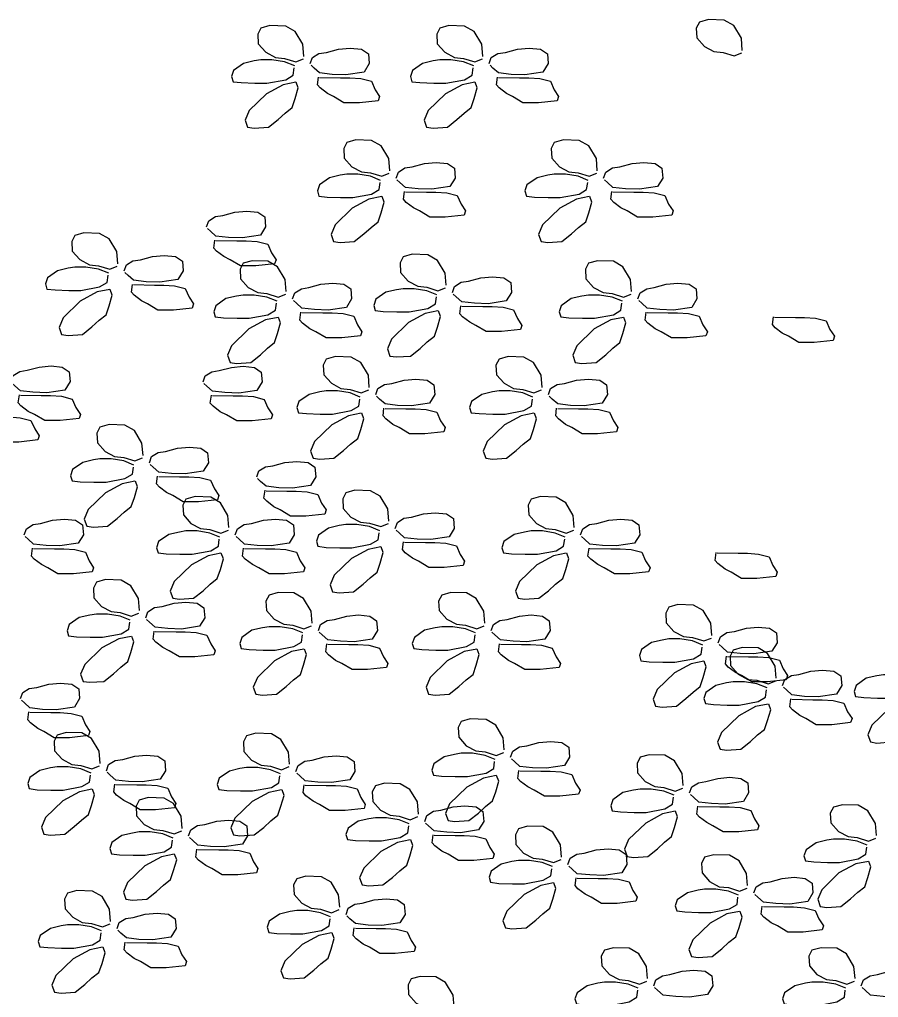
# Model space of a CAD drawing. Header units: millimetres. Extents: x 13268 to 164478, y 289082 to 363688.
# Drawn here: x 113676 to 115331, y 350380 to 352263 of the extents above; entities that cross this region are included whole.
import ezdxf

# ---------------------------------------------------------------- set-up
doc = ezdxf.new("R2010")
doc.units = ezdxf.units.MM

# ---------------------------------------------------------------- blocks, each defined once
blk = doc.blocks.new('A$C5F295478')
for points in [[(4738.9, 4407.8), (4737.7, 4421.7), (4729, 4436.2), (4718, 4442.6), (4700, 4443.2), (4689.5, 4440.3), (4686, 4433.3), (4686.6, 4422.3), (4695.3, 4412.5), (4706.4, 4406.7), (4716.8, 4405.5), (4729.6, 4401.4), (4738.3, 4404.9)], [(4944, 4407.8), (4942.9, 4421.7), (4934.2, 4436.2), (4923.1, 4442.6), (4905.1, 4443.2), (4894.7, 4440.3), (4891.2, 4433.3), (4891.8, 4422.3), (4900.5, 4412.5), (4911.5, 4406.7), (4922, 4405.5), (4934.7, 4401.4), (4943.5, 4404.9)], [(5241.6, 4414.7), (5240.5, 4428.6), (5231.8, 4443.1), (5220.7, 4449.5), (5202.7, 4450), (5192.3, 4447.1), (5188.8, 4440.2), (5189.4, 4429.2), (5198.1, 4419.3), (5209.1, 4413.5), (5219.6, 4412.3), (5232.3, 4408.3), (5241.1, 4411.8)], [(4746.2, 4399.5), (4748.7, 4406.4), (4756.2, 4411.1), (4764.7, 4412.4), (4778.6, 4416.1), (4792.1, 4417.4), (4805, 4416.1), (4812.9, 4410.8), (4813.9, 4399.5), (4807.9, 4389.7), (4787.1, 4386.6), (4771.4, 4387.2), (4756.9, 4388.8), (4750.6, 4394.4), (4747.1, 4397.6)], [(4951.3, 4399.5), (4953.8, 4406.4), (4961.4, 4411.1), (4969.9, 4412.4), (4983.8, 4416.1), (4997.3, 4417.4), (5010.2, 4416.1), (5018.1, 4410.8), (5019, 4399.5), (5013, 4389.7), (4992.3, 4386.6), (4976.5, 4387.2), (4962, 4388.8), (4955.7, 4394.4), (4952.3, 4397.6)], [(4728.4, 4396.8), (4716.8, 4401.4), (4702.3, 4403.8), (4689.5, 4403.8), (4682, 4402.6), (4669.8, 4399.7), (4658.2, 4391.6), (4655.8, 4384.6), (4657.6, 4378.8), (4666.9, 4377.7), (4682.6, 4377.1), (4696.5, 4377.1), (4718, 4381.1), (4726.7, 4386.4), (4727.8, 4394.5)], [(4933.6, 4396.8), (4922, 4401.4), (4907.5, 4403.8), (4894.7, 4403.8), (4887.1, 4402.6), (4874.9, 4399.7), (4863.3, 4391.6), (4861, 4384.6), (4862.7, 4378.8), (4872, 4377.7), (4887.7, 4377.1), (4901.6, 4377.1), (4923.1, 4381.1), (4931.8, 4386.4), (4933, 4394.5)], [(4756.9, 4383.7), (4780.9, 4383.3), (4791.5, 4383.3), (4804.1, 4382.6), (4816.3, 4379.4), (4820.6, 4369.6), (4825.7, 4361.7), (4824.2, 4357), (4802.5, 4354.6), (4784.8, 4354.6), (4773, 4361.7), (4765.9, 4365.3), (4757.7, 4371.6), (4754.5, 4375.1), (4755.7, 4384.1)], [(4962, 4383.7), (4986, 4383.3), (4996.7, 4383.3), (5009.3, 4382.6), (5021.5, 4379.4), (5025.8, 4369.6), (5030.9, 4361.7), (5029.3, 4357), (5007.7, 4354.6), (4990, 4354.6), (4978.2, 4361.7), (4971.1, 4365.3), (4962.8, 4371.6), (4959.7, 4375.1), (4960.8, 4384.1)], [(4729.6, 4378.2), (4715.1, 4375.3), (4695.9, 4364.9), (4676.2, 4345.8), (4671.5, 4334.8), (4674.4, 4326.6), (4682, 4325.5), (4698.2, 4326.6), (4709.3, 4335.3), (4717.4, 4342.9), (4725.5, 4349.3), (4729, 4359.7), (4732.5, 4371.9), (4730.2, 4378.2)], [(4934.7, 4378.2), (4920.2, 4375.3), (4901.1, 4364.9), (4881.3, 4345.8), (4876.7, 4334.8), (4879.6, 4326.6), (4887.1, 4325.5), (4903.4, 4326.6), (4914.4, 4335.3), (4922.5, 4342.9), (4930.7, 4349.3), (4934.2, 4359.7), (4937.6, 4371.9), (4935.3, 4378.2)], [(4837.3, 4276.7), (4836.2, 4290.6), (4827.5, 4305.1), (4816.4, 4311.5), (4798.4, 4312.1), (4788, 4309.2), (4784.5, 4302.2), (4785.1, 4291.2), (4793.8, 4281.3), (4804.8, 4275.5), (4815.3, 4274.4), (4828.1, 4270.3), (4836.8, 4273.8)], [(5075.3, 4276.7), (5074.2, 4290.6), (5065.5, 4305.1), (5054.4, 4311.5), (5036.4, 4312.1), (5026, 4309.2), (5022.5, 4302.2), (5023.1, 4291.2), (5031.8, 4281.3), (5042.8, 4275.5), (5053.3, 4274.4), (5066, 4270.3), (5074.7, 4273.8)], [(4844.6, 4268.3), (4847.2, 4275.2), (4854.7, 4280), (4863.2, 4281.2), (4877.1, 4285), (4890.6, 4286.3), (4903.5, 4285), (4911.4, 4279.6), (4912.3, 4268.3), (4906.4, 4258.6), (4885.6, 4255.4), (4869.8, 4256.1), (4855.3, 4257.6), (4849, 4263.3), (4845.6, 4266.4)], [(5082.6, 4268.3), (5085.1, 4275.2), (5092.7, 4280), (5101.2, 4281.2), (5115.1, 4285), (5128.6, 4286.3), (5141.5, 4285), (5149.4, 4279.6), (5150.3, 4268.3), (5144.3, 4258.6), (5123.6, 4255.4), (5107.8, 4256.1), (5093.3, 4257.6), (5087, 4263.3), (5083.6, 4266.4)], [(4826.9, 4265.7), (4815.3, 4270.3), (4800.8, 4272.6), (4788, 4272.6), (4780.4, 4271.5), (4768.3, 4268.6), (4756.6, 4260.4), (4754.3, 4253.5), (4756.1, 4247.7), (4765.4, 4246.5), (4781, 4246), (4795, 4246), (4816.4, 4250), (4825.2, 4255.2), (4826.3, 4263.3)], [(5064.9, 4265.7), (5053.3, 4270.3), (5038.8, 4272.6), (5026, 4272.6), (5018.4, 4271.5), (5006.2, 4268.6), (4994.6, 4260.4), (4992.3, 4253.5), (4994, 4247.7), (5003.3, 4246.5), (5019, 4246), (5032.9, 4246), (5054.4, 4250), (5063.1, 4255.2), (5064.3, 4263.3)], [(4855.3, 4252.6), (4879.4, 4252.2), (4890, 4252.2), (4902.6, 4251.4), (4914.8, 4248.3), (4919.1, 4238.5), (4924.2, 4230.6), (4922.6, 4225.9), (4901, 4223.5), (4883.3, 4223.5), (4871.5, 4230.6), (4864.4, 4234.1), (4856.1, 4240.4), (4853, 4244), (4854.2, 4253)], [(5093.3, 4252.6), (5117.3, 4252.2), (5128, 4252.2), (5140.6, 4251.4), (5152.8, 4248.3), (5157.1, 4238.5), (5162.2, 4230.6), (5160.6, 4225.9), (5139, 4223.5), (5121.3, 4223.5), (5109.5, 4230.6), (5102.4, 4234.1), (5094.1, 4240.4), (5091, 4244), (5092.1, 4253)], [(4828.1, 4247.1), (4813.5, 4244.2), (4794.4, 4233.8), (4774.6, 4214.6), (4770, 4203.6), (4772.9, 4195.5), (4780.4, 4194.3), (4796.7, 4195.5), (4807.7, 4204.2), (4815.9, 4211.7), (4824, 4218.1), (4827.5, 4228.6), (4831, 4240.7), (4828.6, 4247.1)], [(5066, 4247.1), (5051.5, 4244.2), (5032.4, 4233.8), (5012.6, 4214.6), (5008, 4203.6), (5010.9, 4195.5), (5018.4, 4194.3), (5034.7, 4195.5), (5045.7, 4204.2), (5053.8, 4211.7), (5062, 4218.1), (5065.5, 4228.6), (5068.9, 4240.7), (5066.6, 4247.1)], [(4627.3, 4212.4), (4629.9, 4219.4), (4637.4, 4224.1), (4645.9, 4225.3), (4659.8, 4229.1), (4673.3, 4230.4), (4686.2, 4229.1), (4694.1, 4223.8), (4695, 4212.4), (4689.1, 4202.7), (4668.3, 4199.6), (4652.5, 4200.2), (4638, 4201.8), (4631.7, 4207.4), (4628.3, 4210.6)], [(4525.5, 4170.1), (4524.3, 4184.1), (4515.6, 4198.6), (4504.6, 4204.9), (4486.6, 4205.5), (4476.2, 4202.6), (4472.7, 4195.7), (4473.3, 4184.6), (4482, 4174.8), (4493, 4169), (4503.4, 4167.8), (4516.2, 4163.8), (4524.9, 4167.2)], [(4638, 4196.7), (4662, 4196.3), (4672.7, 4196.3), (4685.3, 4195.5), (4697.5, 4192.4), (4701.8, 4182.6), (4706.9, 4174.7), (4705.3, 4170), (4683.7, 4167.6), (4666, 4167.6), (4654.2, 4174.7), (4647.1, 4178.2), (4638.8, 4184.5), (4635.7, 4188.1), (4636.9, 4197.1)], [(4532.8, 4161.8), (4535.3, 4168.7), (4542.9, 4173.4), (4551.4, 4174.7), (4565.2, 4178.4), (4578.8, 4179.7), (4591.7, 4178.4), (4599.6, 4173.1), (4600.5, 4161.8), (4594.5, 4152), (4573.7, 4148.9), (4558, 4149.5), (4543.5, 4151.1), (4537.2, 4156.7), (4533.7, 4159.9)], [(4718.6, 4138.2), (4717.4, 4152.1), (4708.7, 4166.6), (4697.7, 4173), (4679.7, 4173.6), (4669.3, 4170.7), (4665.8, 4163.7), (4666.3, 4152.7), (4675.1, 4142.8), (4686.1, 4137), (4696.5, 4135.9), (4709.3, 4131.8), (4718, 4135.3)], [(4901.9, 4145.5), (4900.8, 4159.4), (4892.1, 4173.9), (4881, 4180.3), (4863, 4180.9), (4852.6, 4178), (4849.1, 4171), (4849.7, 4160), (4858.4, 4150.2), (4869.4, 4144.4), (4879.9, 4143.2), (4892.6, 4139.1), (4901.3, 4142.6)], [(5114.6, 4138.2), (5113.4, 4152.1), (5104.7, 4166.6), (5093.7, 4173), (5075.7, 4173.6), (5065.2, 4170.7), (5061.8, 4163.7), (5062.3, 4152.7), (5071, 4142.8), (5082.1, 4137), (5092.5, 4135.9), (5105.3, 4131.8), (5114, 4135.3)], [(4515.1, 4159.1), (4503.4, 4163.8), (4488.9, 4166.1), (4476.2, 4166.1), (4468.6, 4164.9), (4456.4, 4162), (4444.8, 4153.9), (4442.5, 4146.9), (4444.2, 4141.1), (4453.5, 4140), (4469.2, 4139.4), (4483.1, 4139.4), (4504.6, 4143.5), (4513.3, 4148.7), (4514.5, 4156.8)], [(4909.2, 4137.2), (4911.7, 4144.1), (4919.3, 4148.8), (4927.8, 4150.1), (4941.6, 4153.8), (4955.2, 4155.1), (4968.1, 4153.8), (4976, 4148.5), (4976.9, 4137.2), (4970.9, 4127.4), (4950.2, 4124.3), (4934.4, 4124.9), (4919.9, 4126.5), (4913.6, 4132.1), (4910.2, 4135.3)], [(4516.2, 4140.6), (4501.7, 4137.7), (4482.5, 4127.2), (4462.8, 4108.1), (4458.2, 4097.1), (4461.1, 4089), (4468.6, 4087.8), (4484.9, 4089), (4495.9, 4097.7), (4504, 4105.2), (4512.2, 4111.6), (4515.6, 4122), (4519.1, 4134.2), (4516.8, 4140.6)], [(4543.5, 4146.1), (4567.5, 4145.7), (4578.1, 4145.7), (4590.7, 4144.9), (4602.9, 4141.7), (4607.3, 4131.9), (4612.4, 4124), (4610.8, 4119.3), (4589.2, 4117), (4571.5, 4117), (4559.6, 4124), (4552.6, 4127.6), (4544.3, 4133.9), (4541.1, 4137.4), (4542.3, 4146.4)], [(4725.9, 4129.8), (4728.4, 4136.8), (4736, 4141.5), (4744.5, 4142.7), (4758.3, 4146.5), (4771.9, 4147.8), (4784.8, 4146.5), (4792.6, 4141.2), (4793.6, 4129.8), (4787.6, 4120.1), (4766.8, 4116.9), (4751.1, 4117.6), (4736.6, 4119.1), (4730.3, 4124.8), (4726.8, 4127.9)], [(4891.5, 4134.5), (4879.9, 4139.1), (4865.4, 4141.5), (4852.6, 4141.5), (4845, 4140.3), (4832.8, 4137.4), (4821.2, 4129.3), (4818.9, 4122.3), (4820.6, 4116.5), (4829.9, 4115.4), (4845.6, 4114.8), (4859.5, 4114.8), (4881, 4118.8), (4889.7, 4124.1), (4890.9, 4132.2)], [(5121.9, 4129.8), (5124.4, 4136.8), (5132, 4141.5), (5140.5, 4142.7), (5154.3, 4146.5), (5167.8, 4147.8), (5180.8, 4146.5), (5188.6, 4141.2), (5189.6, 4129.8), (5183.6, 4120.1), (5162.8, 4116.9), (5147.1, 4117.6), (5132.6, 4119.1), (5126.3, 4124.8), (5122.8, 4127.9)], [(4708.2, 4127.2), (4696.5, 4131.8), (4682, 4134.1), (4669.3, 4134.1), (4661.7, 4133), (4649.5, 4130.1), (4637.9, 4122), (4635.6, 4115), (4637.3, 4109.2), (4646.6, 4108), (4662.3, 4107.5), (4676.2, 4107.5), (4697.7, 4111.5), (4706.4, 4116.7), (4707.6, 4124.9)], [(5104.1, 4127.2), (5092.5, 4131.8), (5078, 4134.1), (5065.2, 4134.1), (5057.7, 4133), (5045.5, 4130.1), (5033.9, 4122), (5031.6, 4115), (5033.3, 4109.2), (5042.6, 4108), (5058.3, 4107.5), (5072.2, 4107.5), (5093.7, 4111.5), (5102.4, 4116.7), (5103.6, 4124.9)], [(4892.6, 4115.9), (4878.1, 4113), (4859, 4102.6), (4839.2, 4083.5), (4834.6, 4072.5), (4837.5, 4064.3), (4845, 4063.2), (4861.3, 4064.3), (4872.3, 4073), (4880.4, 4080.6), (4888.6, 4086.9), (4892.1, 4097.4), (4895.5, 4109.6), (4893.2, 4115.9)], [(4919.9, 4121.4), (4943.9, 4121), (4954.6, 4121), (4967.2, 4120.3), (4979.4, 4117.1), (4983.7, 4107.3), (4988.8, 4099.4), (4987.2, 4094.7), (4965.6, 4092.3), (4947.9, 4092.3), (4936.1, 4099.4), (4929, 4103), (4920.7, 4109.2), (4917.6, 4112.8), (4918.7, 4121.8)], [(4709.3, 4108.6), (4694.8, 4105.7), (4675.6, 4095.3), (4655.9, 4076.1), (4651.3, 4065.1), (4654.2, 4057), (4661.7, 4055.8), (4678, 4057), (4689, 4065.7), (4697.1, 4073.2), (4705.2, 4079.6), (4708.7, 4090.1), (4712.2, 4102.2), (4709.9, 4108.6)], [(4736.6, 4114.1), (4760.6, 4113.7), (4771.2, 4113.7), (4783.8, 4112.9), (4796, 4109.8), (4800.4, 4100), (4805.5, 4092.1), (4803.9, 4087.4), (4782.3, 4085), (4764.5, 4085), (4752.7, 4092.1), (4745.6, 4095.6), (4737.4, 4101.9), (4734.2, 4105.5), (4735.4, 4114.5)], [(5105.3, 4108.6), (5090.8, 4105.7), (5071.6, 4095.3), (5051.9, 4076.1), (5047.2, 4065.1), (5050.1, 4057), (5057.7, 4055.8), (5073.9, 4057), (5085, 4065.7), (5093.1, 4073.2), (5101.2, 4079.6), (5104.7, 4090.1), (5108.2, 4102.2), (5105.9, 4108.6)], [(5132.6, 4114.1), (5156.6, 4113.7), (5167.2, 4113.7), (5179.8, 4112.9), (5192, 4109.8), (5196.3, 4100), (5201.5, 4092.1), (5199.9, 4087.4), (5178.2, 4085), (5160.5, 4085), (5148.7, 4092.1), (5141.6, 4095.6), (5133.4, 4101.9), (5130.2, 4105.5), (5131.4, 4114.5)], [(5278.4, 4108.9), (5302.4, 4108.5), (5313, 4108.5), (5325.6, 4107.7), (5337.8, 4104.6), (5342.1, 4094.8), (5347.3, 4086.9), (5345.7, 4082.2), (5324, 4079.8), (5306.3, 4079.8), (5294.5, 4086.9), (5287.4, 4090.5), (5279.2, 4096.7), (5276, 4100.3), (5277.2, 4109.3)], [(4813.9, 4028.3), (4812.8, 4042.3), (4804.1, 4056.8), (4793, 4063.1), (4775, 4063.7), (4764.6, 4060.8), (4761.1, 4053.9), (4761.7, 4042.8), (4770.4, 4033), (4781.4, 4027.2), (4791.9, 4026), (4804.6, 4022), (4813.4, 4025.4)], [(5011.9, 4028.3), (5010.8, 4042.3), (5002.1, 4056.8), (4991, 4063.1), (4973, 4063.7), (4962.6, 4060.8), (4959.1, 4053.9), (4959.7, 4042.8), (4968.4, 4033), (4979.4, 4027.2), (4989.9, 4026), (5002.6, 4022), (5011.3, 4025.4)], [(4403, 4035), (4405.6, 4041.9), (4413.1, 4046.6), (4421.6, 4047.9), (4435.5, 4051.6), (4449, 4052.9), (4461.9, 4051.6), (4469.8, 4046.3), (4470.7, 4035), (4464.8, 4025.2), (4444, 4022.1), (4428.2, 4022.7), (4413.8, 4024.3), (4407.5, 4030), (4404, 4033.1)], [(4623.2, 4034.6), (4625.7, 4041.5), (4633.3, 4046.3), (4641.8, 4047.5), (4655.7, 4051.3), (4669.2, 4052.6), (4682.1, 4051.3), (4690, 4045.9), (4690.9, 4034.6), (4684.9, 4024.9), (4664.2, 4021.7), (4648.4, 4022.4), (4633.9, 4023.9), (4627.6, 4029.6), (4624.2, 4032.7)], [(4821.2, 4020), (4823.7, 4026.9), (4831.3, 4031.6), (4839.8, 4032.9), (4853.7, 4036.6), (4867.2, 4037.9), (4880.1, 4036.6), (4888, 4031.3), (4888.9, 4020), (4882.9, 4010.2), (4862.2, 4007.1), (4846.4, 4007.7), (4831.9, 4009.3), (4825.6, 4014.9), (4822.2, 4018.1)], [(5019.2, 4020), (5021.7, 4026.9), (5029.3, 4031.6), (5037.8, 4032.9), (5051.6, 4036.6), (5065.2, 4037.9), (5078.1, 4036.6), (5086, 4031.3), (5086.9, 4020), (5080.9, 4010.2), (5060.1, 4007.1), (5044.4, 4007.7), (5029.9, 4009.3), (5023.6, 4014.9), (5020.2, 4018.1)], [(4413.8, 4019.3), (4437.8, 4018.9), (4448.4, 4018.9), (4461, 4018.1), (4473.2, 4014.9), (4477.5, 4005.1), (4482.6, 3997.2), (4481.1, 3992.5), (4459.4, 3990.2), (4441.7, 3990.2), (4429.9, 3997.2), (4422.8, 4000.8), (4414.5, 4007.1), (4411.4, 4010.6), (4412.6, 4019.7)], [(4633.9, 4018.9), (4657.9, 4018.5), (4668.6, 4018.5), (4681.2, 4017.7), (4693.4, 4014.6), (4697.7, 4004.7), (4702.8, 3996.9), (4701.2, 3992.2), (4679.6, 3989.8), (4661.9, 3989.8), (4650.1, 3996.9), (4643, 4000.4), (4634.7, 4006.7), (4631.6, 4010.3), (4632.8, 4019.3)], [(4803.5, 4017.3), (4791.9, 4022), (4777.4, 4024.3), (4764.6, 4024.3), (4757, 4023.1), (4744.8, 4020.2), (4733.2, 4012.1), (4730.9, 4005.1), (4732.6, 3999.3), (4741.9, 3998.2), (4757.6, 3997.6), (4771.5, 3997.6), (4793, 4001.7), (4801.7, 4006.9), (4802.9, 4015)], [(5001.5, 4017.3), (4989.9, 4022), (4975.3, 4024.3), (4962.6, 4024.3), (4955, 4023.1), (4942.8, 4020.2), (4931.2, 4012.1), (4928.9, 4005.1), (4930.6, 3999.3), (4939.9, 3998.2), (4955.6, 3997.6), (4969.5, 3997.6), (4991, 4001.7), (4999.7, 4006.9), (5000.9, 4015)], [(4831.9, 4004.3), (4855.9, 4003.9), (4866.6, 4003.9), (4879.2, 4003.1), (4891.4, 3999.9), (4895.7, 3990.1), (4900.8, 3982.2), (4899.2, 3977.5), (4877.6, 3975.2), (4859.9, 3975.2), (4848.1, 3982.2), (4841, 3985.8), (4832.7, 3992.1), (4829.6, 3995.6), (4830.7, 4004.6)], [(5029.9, 4004.3), (5053.9, 4003.9), (5064.6, 4003.9), (5077.2, 4003.1), (5089.4, 3999.9), (5093.7, 3990.1), (5098.8, 3982.2), (5097.2, 3977.5), (5075.6, 3975.2), (5057.9, 3975.2), (5046.1, 3982.2), (5039, 3985.8), (5030.7, 3992.1), (5027.6, 3995.6), (5028.7, 4004.6)], [(4366.5, 3994.8), (4390.5, 3994.4), (4401.1, 3994.4), (4413.7, 3993.6), (4425.9, 3990.5), (4430.2, 3980.7), (4435.4, 3972.8), (4433.8, 3968.1), (4412.1, 3965.7), (4394.4, 3965.7), (4382.6, 3972.8), (4375.5, 3976.3), (4367.3, 3982.6), (4364.1, 3986.2), (4365.3, 3995.2)], [(4804.6, 3998.8), (4790.1, 3995.9), (4771, 3985.4), (4751.2, 3966.3), (4746.6, 3955.3), (4749.5, 3947.2), (4757, 3946), (4773.3, 3947.2), (4784.3, 3955.9), (4792.5, 3963.4), (4800.6, 3969.8), (4804.1, 3980.2), (4807.5, 3992.4), (4805.2, 3998.8)], [(5002.6, 3998.8), (4988.1, 3995.9), (4969, 3985.4), (4949.2, 3966.3), (4944.6, 3955.3), (4947.5, 3947.2), (4955, 3946), (4971.3, 3947.2), (4982.3, 3955.9), (4990.4, 3963.4), (4998.6, 3969.8), (5002.1, 3980.2), (5005.5, 3992.4), (5003.2, 3998.8)], [(4554.4, 3950.3), (4553.2, 3964.3), (4544.5, 3978.8), (4533.5, 3985.1), (4515.5, 3985.7), (4505, 3982.8), (4501.6, 3975.9), (4502.1, 3964.8), (4510.9, 3955), (4521.9, 3949.2), (4532.3, 3948), (4545.1, 3944), (4553.8, 3947.4)], [(4561.7, 3942), (4564.2, 3948.9), (4571.8, 3953.6), (4580.3, 3954.9), (4594.1, 3958.6), (4607.7, 3959.9), (4620.6, 3958.6), (4628.4, 3953.3), (4629.4, 3942), (4623.4, 3932.2), (4602.6, 3929.1), (4586.9, 3929.7), (4572.4, 3931.3), (4566.1, 3936.9), (4562.6, 3940.1)], [(4543.9, 3939.3), (4532.3, 3944), (4517.8, 3946.3), (4505, 3946.3), (4497.5, 3945.1), (4485.3, 3942.2), (4473.7, 3934.1), (4471.4, 3927.1), (4473.1, 3921.3), (4482.4, 3920.2), (4498.1, 3919.6), (4512, 3919.6), (4533.5, 3923.7), (4542.2, 3928.9), (4543.4, 3937)], [(4684.8, 3925.6), (4687.3, 3932.5), (4694.9, 3937.2), (4703.4, 3938.5), (4717.2, 3942.3), (4730.8, 3943.5), (4743.7, 3942.3), (4751.5, 3936.9), (4752.5, 3925.6), (4746.5, 3915.8), (4725.7, 3912.7), (4710, 3913.3), (4695.5, 3914.9), (4689.2, 3920.6), (4685.7, 3923.7)], [(4572.4, 3926.3), (4596.4, 3925.9), (4607, 3925.9), (4619.6, 3925.1), (4631.8, 3921.9), (4636.2, 3912.1), (4641.3, 3904.2), (4639.7, 3899.5), (4618, 3897.2), (4600.3, 3897.2), (4588.5, 3904.2), (4581.4, 3907.8), (4573.2, 3914.1), (4570, 3917.6), (4571.2, 3926.6)], [(4545.1, 3920.8), (4530.6, 3917.9), (4511.4, 3907.4), (4491.7, 3888.3), (4487, 3877.3), (4489.9, 3869.2), (4497.5, 3868), (4513.8, 3869.2), (4524.8, 3877.9), (4532.9, 3885.4), (4541, 3891.8), (4544.5, 3902.2), (4548, 3914.4), (4545.7, 3920.8)], [(4653, 3867.7), (4651.8, 3881.6), (4643.1, 3896.1), (4632.1, 3902.5), (4614.1, 3903.1), (4603.6, 3900.2), (4600.1, 3893.2), (4600.7, 3882.2), (4609.4, 3872.4), (4620.4, 3866.6), (4630.9, 3865.4), (4643.7, 3861.3), (4652.4, 3864.8)], [(4695.5, 3909.9), (4719.5, 3909.5), (4730.1, 3909.5), (4742.7, 3908.7), (4754.9, 3905.5), (4759.2, 3895.7), (4764.4, 3887.9), (4762.8, 3883.1), (4741.1, 3880.8), (4723.4, 3880.8), (4711.6, 3887.9), (4704.5, 3891.4), (4696.3, 3897.7), (4693.1, 3901.2), (4694.3, 3910.3)], [(4836.3, 3875.1), (4835.1, 3889), (4826.4, 3903.5), (4815.4, 3909.8), (4797.4, 3910.4), (4786.9, 3907.5), (4783.4, 3900.6), (4784, 3889.5), (4792.7, 3879.7), (4803.8, 3873.9), (4814.2, 3872.7), (4827, 3868.7), (4835.7, 3872.2)], [(5048.9, 3867.7), (5047.8, 3881.6), (5039.1, 3896.1), (5028, 3902.5), (5010, 3903.1), (4999.6, 3900.2), (4996.1, 3893.2), (4996.7, 3882.2), (5005.4, 3872.4), (5016.4, 3866.6), (5026.9, 3865.4), (5039.6, 3861.3), (5048.4, 3864.8)], [(4843.6, 3866.7), (4846.1, 3873.6), (4853.6, 3878.3), (4862.1, 3879.6), (4876, 3883.4), (4889.5, 3884.6), (4902.5, 3883.4), (4910.3, 3878), (4911.3, 3866.7), (4905.3, 3856.9), (4884.5, 3853.8), (4868.8, 3854.4), (4854.3, 3856), (4848, 3861.7), (4844.5, 3864.8)], [(4418.3, 3859.4), (4420.8, 3866.3), (4428.3, 3871), (4436.8, 3872.3), (4450.7, 3876), (4464.2, 3877.3), (4477.1, 3876), (4485, 3870.7), (4486, 3859.4), (4480, 3849.6), (4459.2, 3846.5), (4443.4, 3847.1), (4429, 3848.7), (4422.7, 3854.3), (4419.2, 3857.5)], [(4660.2, 3859.4), (4662.8, 3866.3), (4670.3, 3871), (4678.8, 3872.3), (4692.7, 3876), (4706.2, 3877.3), (4719.1, 3876), (4727, 3870.7), (4727.9, 3859.4), (4722, 3849.6), (4701.2, 3846.5), (4685.4, 3847.1), (4670.9, 3848.7), (4664.7, 3854.3), (4661.2, 3857.5)], [(4825.8, 3864), (4814.2, 3868.7), (4799.7, 3871), (4786.9, 3871), (4779.4, 3869.8), (4767.2, 3866.9), (4755.6, 3858.8), (4753.3, 3851.9), (4755, 3846.1), (4764.3, 3844.9), (4780, 3844.3), (4793.9, 3844.3), (4815.4, 3848.4), (4824.1, 3853.6), (4825.2, 3861.7)], [(5056.2, 3859.4), (5058.7, 3866.3), (5066.3, 3871), (5074.8, 3872.3), (5088.7, 3876), (5102.2, 3877.3), (5115.1, 3876), (5123, 3870.7), (5123.9, 3859.4), (5117.9, 3849.6), (5097.2, 3846.5), (5081.4, 3847.1), (5066.9, 3848.7), (5060.6, 3854.3), (5057.2, 3857.5)], [(4642.5, 3856.7), (4630.9, 3861.3), (4616.4, 3863.7), (4603.6, 3863.7), (4596.1, 3862.5), (4583.9, 3859.6), (4572.2, 3851.5), (4569.9, 3844.5), (4571.7, 3838.7), (4581, 3837.6), (4596.6, 3837), (4610.6, 3837), (4632.1, 3841.1), (4640.8, 3846.3), (4641.9, 3854.4)], [(5038.5, 3856.7), (5026.9, 3861.3), (5012.4, 3863.7), (4999.6, 3863.7), (4992, 3862.5), (4979.8, 3859.6), (4968.2, 3851.5), (4965.9, 3844.5), (4967.7, 3838.7), (4976.9, 3837.6), (4992.6, 3837), (5006.6, 3837), (5028, 3841.1), (5036.7, 3846.3), (5037.9, 3854.4)], [(4827, 3845.5), (4812.5, 3842.6), (4793.3, 3832.1), (4773.6, 3813), (4768.9, 3802), (4771.8, 3793.9), (4779.4, 3792.7), (4795.6, 3793.9), (4806.7, 3802.6), (4814.8, 3810.1), (4822.9, 3816.5), (4826.4, 3826.9), (4829.9, 3839.1), (4827.6, 3845.5)], [(4854.3, 3851), (4878.3, 3850.6), (4888.9, 3850.6), (4901.5, 3849.8), (4913.7, 3846.6), (4918, 3836.8), (4923.2, 3829), (4921.6, 3824.2), (4899.9, 3821.9), (4882.2, 3821.9), (4870.4, 3829), (4863.3, 3832.5), (4855.1, 3838.8), (4851.9, 3842.3), (4853.1, 3851.4)], [(4429, 3843.6), (4453, 3843.3), (4463.6, 3843.3), (4476.2, 3842.5), (4488.4, 3839.3), (4492.7, 3829.5), (4497.8, 3821.6), (4496.3, 3816.9), (4474.6, 3814.6), (4456.9, 3814.6), (4445.1, 3821.6), (4438, 3825.2), (4429.7, 3831.5), (4426.6, 3835), (4427.8, 3844)], [(4643.7, 3838.2), (4629.1, 3835.3), (4610, 3824.8), (4590.2, 3805.7), (4585.6, 3794.7), (4588.5, 3786.5), (4596.1, 3785.4), (4612.3, 3786.5), (4623.3, 3795.2), (4631.5, 3802.8), (4639.6, 3809.2), (4643.1, 3819.6), (4646.6, 3831.8), (4644.2, 3838.2)], [(4670.9, 3843.6), (4695, 3843.3), (4705.6, 3843.3), (4718.2, 3842.5), (4730.4, 3839.3), (4734.7, 3829.5), (4739.8, 3821.6), (4738.3, 3816.9), (4716.6, 3814.6), (4698.9, 3814.6), (4687.1, 3821.6), (4680, 3825.2), (4671.7, 3831.5), (4668.6, 3835), (4669.8, 3844)], [(5039.6, 3838.2), (5025.1, 3835.3), (5006, 3824.8), (4986.2, 3805.7), (4981.6, 3794.7), (4984.5, 3786.5), (4992, 3785.4), (5008.3, 3786.5), (5019.3, 3795.2), (5027.5, 3802.8), (5035.6, 3809.2), (5039.1, 3819.6), (5042.6, 3831.8), (5040.2, 3838.2)], [(5066.9, 3843.6), (5090.9, 3843.3), (5101.6, 3843.3), (5114.2, 3842.5), (5126.4, 3839.3), (5130.7, 3829.5), (5135.8, 3821.6), (5134.2, 3816.9), (5112.6, 3814.6), (5094.9, 3814.6), (5083.1, 3821.6), (5076, 3825.2), (5067.7, 3831.5), (5064.6, 3835), (5065.8, 3844)], [(5212.7, 3838.5), (5236.7, 3838.1), (5247.4, 3838.1), (5260, 3837.3), (5272.2, 3834.1), (5276.5, 3824.3), (5281.6, 3816.4), (5280, 3811.7), (5258.4, 3809.4), (5240.7, 3809.4), (5228.9, 3816.4), (5221.8, 3820), (5213.5, 3826.3), (5210.4, 3829.8), (5211.6, 3838.9)], [(4550.3, 3772.5), (4549.1, 3786.4), (4540.4, 3800.9), (4529.4, 3807.3), (4511.4, 3807.9), (4500.9, 3805), (4497.5, 3798), (4498, 3787), (4506.7, 3777.2), (4517.8, 3771.4), (4528.2, 3770.2), (4541, 3766.1), (4549.7, 3769.6)], [(4748.3, 3757.9), (4747.1, 3771.8), (4738.4, 3786.3), (4727.4, 3792.7), (4709.4, 3793.2), (4698.9, 3790.3), (4695.4, 3783.4), (4696, 3772.4), (4704.7, 3762.5), (4715.8, 3756.7), (4726.2, 3755.6), (4739, 3751.5), (4747.7, 3755)], [(4946.3, 3757.9), (4945.1, 3771.8), (4936.4, 3786.3), (4925.4, 3792.7), (4907.4, 3793.2), (4896.9, 3790.3), (4893.4, 3783.4), (4894, 3772.4), (4902.7, 3762.5), (4913.8, 3756.7), (4924.2, 3755.6), (4937, 3751.5), (4945.7, 3755)], [(4557.6, 3764.2), (4560.1, 3771.1), (4567.7, 3775.8), (4576.2, 3777.1), (4590, 3780.8), (4603.6, 3782.1), (4616.5, 3780.8), (4624.3, 3775.5), (4625.3, 3764.2), (4619.3, 3754.4), (4598.5, 3751.3), (4582.8, 3751.9), (4568.3, 3753.5), (4562, 3759.1), (4558.5, 3762.3)], [(5206.6, 3743.9), (5205.5, 3757.9), (5196.8, 3772.4), (5185.7, 3778.7), (5167.7, 3779.3), (5157.3, 3776.4), (5153.8, 3769.5), (5154.4, 3758.4), (5163.1, 3748.6), (5174.1, 3742.8), (5184.6, 3741.6), (5197.3, 3737.6), (5206.1, 3741)], [(4539.8, 3761.5), (4528.2, 3766.1), (4513.7, 3768.5), (4500.9, 3768.5), (4493.4, 3767.3), (4481.2, 3764.4), (4469.6, 3756.3), (4467.3, 3749.3), (4469, 3743.5), (4478.3, 3742.4), (4494, 3741.8), (4507.9, 3741.8), (4529.4, 3745.8), (4538.1, 3751.1), (4539.3, 3759.2)], [(4755.6, 3749.5), (4758.1, 3756.4), (4765.6, 3761.1), (4774.1, 3762.4), (4788, 3766.2), (4801.5, 3767.4), (4814.5, 3766.2), (4822.3, 3760.8), (4823.3, 3749.5), (4817.3, 3739.8), (4796.5, 3736.6), (4780.8, 3737.2), (4766.3, 3738.8), (4760, 3744.5), (4756.5, 3747.6)], [(4953.6, 3749.5), (4956.1, 3756.4), (4963.6, 3761.1), (4972.1, 3762.4), (4986, 3766.2), (4999.5, 3767.4), (5012.4, 3766.2), (5020.3, 3760.8), (5021.3, 3749.5), (5015.3, 3739.8), (4994.5, 3736.6), (4978.8, 3737.2), (4964.3, 3738.8), (4958, 3744.5), (4954.5, 3747.6)], [(4568.3, 3748.4), (4592.3, 3748), (4602.9, 3748), (4615.5, 3747.3), (4627.7, 3744.1), (4632, 3734.3), (4637.2, 3726.4), (4635.6, 3721.7), (4613.9, 3719.3), (4596.2, 3719.3), (4584.4, 3726.4), (4577.3, 3730), (4569.1, 3736.2), (4565.9, 3739.8), (4567.1, 3748.8)], [(4737.8, 3746.9), (4726.2, 3751.5), (4711.7, 3753.8), (4698.9, 3753.8), (4691.4, 3752.7), (4679.2, 3749.8), (4667.6, 3741.6), (4665.3, 3734.7), (4667, 3728.9), (4676.3, 3727.7), (4692, 3727.1), (4705.9, 3727.1), (4727.4, 3731.2), (4736.1, 3736.4), (4737.3, 3744.5)], [(4935.8, 3746.9), (4924.2, 3751.5), (4909.7, 3753.8), (4896.9, 3753.8), (4889.4, 3752.7), (4877.2, 3749.8), (4865.6, 3741.6), (4863.2, 3734.7), (4865, 3728.9), (4874.3, 3727.7), (4890, 3727.1), (4903.9, 3727.1), (4925.4, 3731.2), (4934.1, 3736.4), (4935.2, 3744.5)], [(5213.9, 3735.6), (5216.4, 3742.5), (5224, 3747.2), (5232.5, 3748.5), (5246.4, 3752.3), (5259.9, 3753.5), (5272.8, 3752.3), (5280.7, 3746.9), (5281.6, 3735.6), (5275.6, 3725.8), (5254.9, 3722.7), (5239.1, 3723.3), (5224.6, 3724.9), (5218.3, 3730.6), (5214.9, 3733.7)], [(4541, 3742.9), (4526.5, 3740), (4507.3, 3729.6), (4487.6, 3710.5), (4482.9, 3699.5), (4485.8, 3691.3), (4493.4, 3690.2), (4509.6, 3691.3), (4520.7, 3700), (4528.8, 3707.6), (4536.9, 3713.9), (4540.4, 3724.4), (4543.9, 3736.6), (4541.6, 3742.9)], [(4766.3, 3733.8), (4790.3, 3733.4), (4800.9, 3733.4), (4813.5, 3732.6), (4825.7, 3729.5), (4830, 3719.6), (4835.2, 3711.8), (4833.6, 3707.1), (4811.9, 3704.7), (4794.2, 3704.7), (4782.4, 3711.8), (4775.3, 3715.3), (4767.1, 3721.6), (4763.9, 3725.1), (4765.1, 3734.2)], [(4964.3, 3733.8), (4988.3, 3733.4), (4998.9, 3733.4), (5011.5, 3732.6), (5023.7, 3729.5), (5028, 3719.6), (5033.1, 3711.8), (5031.6, 3707.1), (5009.9, 3704.7), (4992.2, 3704.7), (4980.4, 3711.8), (4973.3, 3715.3), (4965.1, 3721.6), (4961.9, 3725.1), (4963.1, 3734.2)], [(5196.2, 3732.9), (5184.6, 3737.6), (5170.1, 3739.9), (5157.3, 3739.9), (5149.7, 3738.7), (5137.5, 3735.8), (5125.9, 3727.7), (5123.6, 3720.8), (5125.3, 3715), (5134.6, 3713.8), (5150.3, 3713.2), (5164.2, 3713.2), (5185.7, 3717.3), (5194.4, 3722.5), (5195.6, 3730.6)], [(4739, 3728.3), (4724.5, 3725.4), (4705.3, 3715), (4685.6, 3695.8), (4680.9, 3684.8), (4683.8, 3676.7), (4691.4, 3675.5), (4707.6, 3676.7), (4718.7, 3685.4), (4726.8, 3692.9), (4734.9, 3699.3), (4738.4, 3709.7), (4741.9, 3721.9), (4739.6, 3728.3)], [(4937, 3728.3), (4922.5, 3725.4), (4903.3, 3715), (4883.6, 3695.8), (4878.9, 3684.8), (4881.8, 3676.7), (4889.4, 3675.5), (4905.6, 3676.7), (4916.7, 3685.4), (4924.8, 3692.9), (4932.9, 3699.3), (4936.4, 3709.7), (4939.9, 3721.9), (4937.6, 3728.3)], [(5280.5, 3694.8), (5279.3, 3708.7), (5270.6, 3723.2), (5259.6, 3729.6), (5241.6, 3730.1), (5231.1, 3727.2), (5227.7, 3720.3), (5228.2, 3709.3), (5236.9, 3699.4), (5248, 3693.6), (5258.4, 3692.5), (5271.2, 3688.4), (5279.9, 3691.9)], [(5197.3, 3714.4), (5182.8, 3711.5), (5163.7, 3701), (5143.9, 3681.9), (5139.3, 3670.9), (5142.2, 3662.8), (5149.7, 3661.6), (5166, 3662.8), (5177, 3671.5), (5185.1, 3679), (5193.3, 3685.4), (5196.8, 3695.8), (5200.2, 3708), (5197.9, 3714.4)], [(5224.6, 3719.9), (5248.6, 3719.5), (5259.3, 3719.5), (5271.9, 3718.7), (5284.1, 3715.5), (5288.4, 3705.7), (5293.5, 3697.9), (5291.9, 3693.1), (5270.3, 3690.8), (5252.6, 3690.8), (5240.8, 3697.9), (5233.7, 3701.4), (5225.4, 3707.7), (5222.3, 3711.2), (5223.4, 3720.3)], [(5287.8, 3686.4), (5290.3, 3693.3), (5297.9, 3698.1), (5306.4, 3699.3), (5320.2, 3703.1), (5333.7, 3704.3), (5346.7, 3703.1), (5354.5, 3697.7), (5355.5, 3686.4), (5349.5, 3676.7), (5328.7, 3673.5), (5313, 3674.1), (5298.5, 3675.7), (5292.2, 3681.4), (5288.7, 3684.5)], [(4414, 3671.5), (4416.5, 3678.4), (4424, 3683.2), (4432.5, 3684.4), (4446.4, 3688.2), (4459.9, 3689.4), (4472.9, 3688.2), (4480.7, 3682.8), (4481.7, 3671.5), (4475.7, 3661.8), (4454.9, 3658.6), (4439.2, 3659.2), (4424.7, 3660.8), (4418.4, 3666.5), (4414.9, 3669.6)], [(5270, 3683.8), (5258.4, 3688.4), (5243.9, 3690.7), (5231.1, 3690.7), (5223.6, 3689.6), (5211.4, 3686.7), (5199.8, 3678.5), (5197.5, 3671.6), (5199.2, 3665.8), (5208.5, 3664.6), (5224.2, 3664), (5238.1, 3664), (5259.6, 3668.1), (5268.3, 3673.3), (5269.5, 3681.4)], [(5442.4, 3692), (5430.8, 3696.6), (5416.2, 3698.9), (5403.5, 3698.9), (5395.9, 3697.8), (5383.7, 3694.9), (5372.1, 3686.7), (5369.8, 3679.8), (5371.5, 3674), (5380.8, 3672.8), (5396.5, 3672.2), (5410.4, 3672.2), (5431.9, 3676.3), (5440.6, 3681.5), (5441.8, 3689.6)], [(5298.5, 3670.7), (5322.5, 3670.3), (5333.1, 3670.3), (5345.7, 3669.5), (5357.9, 3666.4), (5362.2, 3656.5), (5367.4, 3648.7), (5365.8, 3644), (5344.1, 3641.6), (5326.4, 3641.6), (5314.6, 3648.7), (5307.5, 3652.2), (5299.3, 3658.5), (5296.1, 3662), (5297.3, 3671.1)], [(5443.5, 3673.4), (5429, 3670.5), (5409.9, 3660.1), (5390.1, 3640.9), (5385.5, 3629.9), (5388.4, 3621.8), (5395.9, 3620.6), (5412.2, 3621.8), (5423.2, 3630.5), (5431.3, 3638), (5439.5, 3644.4), (5442.9, 3654.8), (5446.4, 3667), (5444.1, 3673.4)], [(4424.7, 3655.8), (4448.7, 3655.4), (4459.3, 3655.4), (4471.9, 3654.6), (4484.1, 3651.5), (4488.4, 3641.6), (4493.6, 3633.8), (4492, 3629.1), (4470.3, 3626.7), (4452.6, 3626.7), (4440.8, 3633.8), (4433.7, 3637.3), (4425.5, 3643.6), (4422.3, 3647.1), (4423.5, 3656.2)], [(5271.2, 3665.2), (5256.7, 3662.3), (5237.5, 3651.9), (5217.8, 3632.7), (5213.1, 3621.7), (5216, 3613.6), (5223.6, 3612.4), (5239.8, 3613.6), (5250.9, 3622.3), (5259, 3629.8), (5267.1, 3636.2), (5270.6, 3646.6), (5274.1, 3658.8), (5271.8, 3665.2)], [(4968.6, 3612.8), (4967.5, 3626.7), (4958.8, 3641.2), (4947.7, 3647.6), (4929.7, 3648.2), (4919.3, 3645.3), (4915.8, 3638.3), (4916.4, 3627.3), (4925.1, 3617.5), (4936.1, 3611.7), (4946.6, 3610.5), (4959.4, 3606.4), (4968.1, 3609.9)], [(4505.2, 3597.3), (4504.1, 3611.2), (4495.4, 3625.7), (4484.3, 3632.1), (4466.3, 3632.6), (4455.9, 3629.7), (4452.4, 3622.8), (4453, 3611.8), (4461.7, 3601.9), (4472.7, 3596.1), (4483.2, 3594.9), (4495.9, 3590.9), (4504.7, 3594.4)], [(4722.5, 3596.4), (4721.3, 3610.3), (4712.6, 3624.8), (4701.6, 3631.2), (4683.6, 3631.8), (4673.1, 3628.9), (4669.6, 3621.9), (4670.2, 3610.9), (4678.9, 3601.1), (4689.9, 3595.3), (4700.4, 3594.1), (4713.2, 3590), (4721.9, 3593.5)], [(4975.9, 3604.5), (4978.5, 3611.4), (4986, 3616.1), (4994.5, 3617.3), (5008.4, 3621.1), (5021.9, 3622.4), (5034.8, 3621.1), (5042.7, 3615.8), (5043.6, 3604.5), (5037.7, 3594.7), (5016.9, 3591.6), (5001.1, 3592.2), (4986.6, 3593.8), (4980.3, 3599.4), (4976.9, 3602.6)], [(4512.5, 3588.9), (4515, 3595.8), (4522.6, 3600.5), (4531.1, 3601.8), (4545, 3605.6), (4558.5, 3606.8), (4571.4, 3605.6), (4579.3, 3600.2), (4580.2, 3588.9), (4574.2, 3579.2), (4553.5, 3576), (4537.7, 3576.6), (4523.2, 3578.2), (4516.9, 3583.9), (4513.5, 3587)], [(4729.7, 3588.1), (4732.3, 3595), (4739.8, 3599.7), (4748.3, 3601), (4762.2, 3604.7), (4775.7, 3606), (4788.6, 3604.7), (4796.5, 3599.4), (4797.4, 3588.1), (4791.5, 3578.3), (4770.7, 3575.2), (4754.9, 3575.8), (4740.5, 3577.4), (4734.2, 3583), (4730.7, 3586.2)], [(4958.2, 3601.8), (4946.6, 3606.4), (4932.1, 3608.8), (4919.3, 3608.8), (4911.7, 3607.6), (4899.6, 3604.7), (4887.9, 3596.6), (4885.6, 3589.6), (4887.4, 3583.8), (4896.7, 3582.7), (4912.3, 3582.1), (4926.3, 3582.1), (4947.7, 3586.1), (4956.5, 3591.4), (4957.6, 3599.5)], [(5173.8, 3571.8), (5172.6, 3585.8), (5163.9, 3600.2), (5152.9, 3606.6), (5134.9, 3607.2), (5124.5, 3604.3), (5121, 3597.3), (5121.5, 3586.3), (5130.3, 3576.5), (5141.3, 3570.7), (5151.7, 3569.5), (5164.5, 3565.5), (5173.2, 3568.9)], [(4494.8, 3586.2), (4483.2, 3590.9), (4468.7, 3593.2), (4455.9, 3593.2), (4448.3, 3592), (4436.1, 3589.1), (4424.5, 3581), (4422.2, 3574.1), (4424, 3568.3), (4433.2, 3567.1), (4448.9, 3566.5), (4462.9, 3566.5), (4484.3, 3570.6), (4493, 3575.8), (4494.2, 3583.9)], [(4712, 3585.4), (4700.4, 3590), (4685.9, 3592.4), (4673.1, 3592.4), (4665.6, 3591.2), (4653.4, 3588.3), (4641.8, 3580.2), (4639.4, 3573.2), (4641.2, 3567.4), (4650.5, 3566.3), (4666.1, 3565.7), (4680.1, 3565.7), (4701.6, 3569.7), (4710.3, 3575), (4711.4, 3583.1)], [(4986.6, 3588.7), (5010.7, 3588.3), (5021.3, 3588.3), (5033.9, 3587.6), (5046.1, 3584.4), (5050.4, 3574.6), (5055.5, 3566.7), (5053.9, 3562), (5032.3, 3559.6), (5014.6, 3559.6), (5002.8, 3566.7), (4995.7, 3570.3), (4987.4, 3576.5), (4984.3, 3580.1), (4985.5, 3589.1)], [(4959.4, 3583.2), (4944.8, 3580.3), (4925.7, 3569.9), (4905.9, 3550.8), (4901.3, 3539.7), (4904.2, 3531.6), (4911.7, 3530.5), (4928, 3531.6), (4939, 3540.3), (4947.2, 3547.9), (4955.3, 3554.2), (4958.8, 3564.7), (4962.3, 3576.9), (4959.9, 3583.2)], [(5181.1, 3563.5), (5183.6, 3570.4), (5191.2, 3575.1), (5199.7, 3576.4), (5213.5, 3580.1), (5227.1, 3581.4), (5240, 3580.1), (5247.8, 3574.8), (5248.8, 3563.5), (5242.8, 3553.7), (5222, 3550.6), (5206.3, 3551.2), (5191.8, 3552.8), (5185.5, 3558.4), (5182, 3561.6)], [(4495.9, 3567.7), (4481.4, 3564.8), (4462.3, 3554.3), (4442.5, 3535.2), (4437.9, 3524.2), (4440.8, 3516.1), (4448.3, 3514.9), (4464.6, 3516.1), (4475.6, 3524.8), (4483.8, 3532.3), (4491.9, 3538.7), (4495.4, 3549.1), (4498.9, 3561.3), (4496.5, 3567.7)], [(4523.2, 3573.2), (4547.2, 3572.8), (4557.9, 3572.8), (4570.5, 3572), (4582.7, 3568.9), (4587, 3559), (4592.1, 3551.2), (4590.5, 3546.4), (4568.9, 3544.1), (4551.2, 3544.1), (4539.4, 3551.2), (4532.3, 3554.7), (4524, 3561), (4520.9, 3564.5), (4522.1, 3573.6)], [(4713.2, 3566.8), (4698.7, 3563.9), (4679.5, 3553.5), (4659.8, 3534.4), (4655.1, 3523.4), (4658, 3515.2), (4665.6, 3514.1), (4681.8, 3515.2), (4692.8, 3523.9), (4701, 3531.5), (4709.1, 3537.9), (4712.6, 3548.3), (4716.1, 3560.5), (4713.8, 3566.8)], [(4740.5, 3572.3), (4764.5, 3571.9), (4775.1, 3571.9), (4787.7, 3571.2), (4799.9, 3568), (4804.2, 3558.2), (4809.3, 3550.3), (4807.8, 3545.6), (4786.1, 3543.2), (4768.4, 3543.2), (4756.6, 3550.3), (4749.5, 3553.9), (4741.2, 3560.2), (4738.1, 3563.7), (4739.3, 3572.7)], [(4870.2, 3539.1), (4869, 3553), (4860.3, 3567.5), (4849.3, 3573.8), (4831.3, 3574.4), (4820.8, 3571.5), (4817.3, 3564.6), (4817.9, 3553.5), (4826.6, 3543.7), (4837.7, 3537.9), (4848.1, 3536.7), (4860.9, 3532.7), (4869.6, 3536.2)], [(5163.4, 3560.8), (5151.7, 3565.5), (5137.2, 3567.8), (5124.5, 3567.8), (5116.9, 3566.6), (5104.7, 3563.7), (5093.1, 3555.6), (5090.8, 3548.6), (5092.5, 3542.8), (5101.8, 3541.7), (5117.5, 3541.1), (5131.4, 3541.1), (5152.9, 3545.2), (5161.6, 3550.4), (5162.8, 3558.5)], [(4599.4, 3522.7), (4598.2, 3536.6), (4589.5, 3551.1), (4578.5, 3557.5), (4560.5, 3558), (4550, 3555.1), (4546.5, 3548.2), (4547.1, 3537.2), (4555.8, 3527.3), (4566.9, 3521.5), (4577.3, 3520.3), (4590.1, 3516.3), (4598.8, 3519.8)], [(4877.5, 3530.7), (4880, 3537.6), (4887.5, 3542.3), (4896, 3543.6), (4909.9, 3547.4), (4923.4, 3548.6), (4936.3, 3547.4), (4944.2, 3542), (4945.2, 3530.7), (4939.2, 3520.9), (4918.4, 3517.8), (4902.7, 3518.4), (4888.2, 3520), (4881.9, 3525.7), (4878.4, 3528.8)], [(5191.8, 3547.8), (5215.8, 3547.4), (5226.4, 3547.4), (5239, 3546.6), (5251.2, 3543.4), (5255.6, 3533.6), (5260.7, 3525.7), (5259.1, 3521), (5237.5, 3518.7), (5219.7, 3518.7), (5207.9, 3525.7), (5200.9, 3529.3), (5192.6, 3535.6), (5189.4, 3539.1), (5190.6, 3548.1)], [(5395.4, 3514.5), (5394.2, 3528.4), (5385.5, 3542.9), (5374.5, 3549.3), (5356.5, 3549.8), (5346, 3546.9), (5342.5, 3540), (5343.1, 3529), (5351.8, 3519.1), (5362.9, 3513.3), (5373.3, 3512.1), (5386.1, 3508.1), (5394.8, 3511.6)], [(4606.7, 3514.3), (4609.2, 3521.2), (4616.7, 3525.9), (4625.2, 3527.2), (4639.1, 3531), (4652.6, 3532.2), (4665.5, 3531), (4673.4, 3525.6), (4674.4, 3514.3), (4668.4, 3504.6), (4647.6, 3501.4), (4631.8, 3502), (4617.4, 3503.6), (4611.1, 3509.3), (4607.6, 3512.4)], [(4859.7, 3528), (4848.1, 3532.7), (4833.6, 3535), (4820.8, 3535), (4813.3, 3533.8), (4801.1, 3530.9), (4789.5, 3522.8), (4787.1, 3515.9), (4788.9, 3510.1), (4798.2, 3508.9), (4813.9, 3508.3), (4827.8, 3508.3), (4849.3, 3512.4), (4858, 3517.6), (4859.1, 3525.7)], [(5164.5, 3542.3), (5150, 3539.4), (5130.8, 3528.9), (5111.1, 3509.8), (5106.5, 3498.8), (5109.4, 3490.6), (5116.9, 3489.5), (5133.2, 3490.6), (5144.2, 3499.3), (5152.3, 3506.9), (5160.5, 3513.3), (5163.9, 3523.7), (5167.4, 3535.9), (5165.1, 3542.3)], [(5034.3, 3489.9), (5033.1, 3503.8), (5024.4, 3518.3), (5013.4, 3524.7), (4995.4, 3525.2), (4984.9, 3522.3), (4981.5, 3515.4), (4982, 3504.4), (4990.8, 3494.5), (5001.8, 3488.7), (5012.2, 3487.6), (5025, 3483.5), (5033.7, 3487)], [(4588.9, 3511.6), (4577.3, 3516.3), (4562.8, 3518.6), (4550, 3518.6), (4542.5, 3517.4), (4530.3, 3514.5), (4518.7, 3506.4), (4516.3, 3499.5), (4518.1, 3493.7), (4527.4, 3492.5), (4543, 3491.9), (4557, 3491.9), (4578.5, 3496), (4587.2, 3501.2), (4588.3, 3509.3)], [(4860.9, 3509.5), (4846.4, 3506.6), (4827.2, 3496.1), (4807.5, 3477), (4802.8, 3466), (4805.7, 3457.9), (4813.3, 3456.7), (4829.5, 3457.9), (4840.6, 3466.6), (4848.7, 3474.1), (4856.8, 3480.5), (4860.3, 3490.9), (4863.8, 3503.1), (4861.5, 3509.5)], [(4888.2, 3515), (4912.2, 3514.6), (4922.8, 3514.6), (4935.4, 3513.8), (4947.6, 3510.6), (4951.9, 3500.8), (4957, 3493), (4955.5, 3488.2), (4933.8, 3485.9), (4916.1, 3485.9), (4904.3, 3493), (4897.2, 3496.5), (4889, 3502.8), (4885.8, 3506.3), (4887, 3515.4)], [(5384.9, 3503.4), (5373.3, 3508.1), (5358.8, 3510.4), (5346, 3510.4), (5338.5, 3509.2), (5326.3, 3506.3), (5314.7, 3498.2), (5312.3, 3491.3), (5314.1, 3485.5), (5323.4, 3484.3), (5339.1, 3483.7), (5353, 3483.7), (5374.5, 3487.8), (5383.2, 3493), (5384.3, 3501.1)], [(4617.4, 3498.6), (4641.4, 3498.2), (4652, 3498.2), (4664.6, 3497.4), (4676.8, 3494.3), (4681.1, 3484.4), (4686.2, 3476.6), (4684.7, 3471.8), (4663, 3469.5), (4645.3, 3469.5), (4633.5, 3476.6), (4626.4, 3480.1), (4618.1, 3486.4), (4615, 3489.9), (4616.2, 3499)], [(5041.6, 3481.5), (5044.1, 3488.4), (5051.7, 3493.2), (5060.2, 3494.4), (5074, 3498.2), (5087.6, 3499.4), (5100.5, 3498.2), (5108.3, 3492.8), (5109.3, 3481.5), (5103.3, 3471.8), (5082.5, 3468.6), (5066.8, 3469.3), (5052.3, 3470.8), (5046, 3476.5), (5042.5, 3479.6)], [(4590.1, 3493.1), (4575.6, 3490.2), (4556.4, 3479.7), (4536.7, 3460.6), (4532, 3449.6), (4534.9, 3441.5), (4542.5, 3440.3), (4558.7, 3441.5), (4569.8, 3450.2), (4577.9, 3457.7), (4586, 3464.1), (4589.5, 3474.5), (4593, 3486.7), (4590.7, 3493.1)], [(5247.7, 3457.1), (5246.5, 3471), (5237.8, 3485.5), (5226.8, 3491.9), (5208.8, 3492.5), (5198.3, 3489.6), (5194.8, 3482.6), (5195.4, 3471.6), (5204.1, 3461.7), (5215.1, 3455.9), (5225.6, 3454.8), (5238.4, 3450.7), (5247.1, 3454.2)], [(5023.8, 3478.9), (5012.2, 3483.5), (4997.7, 3485.8), (4984.9, 3485.8), (4977.4, 3484.7), (4965.2, 3481.8), (4953.6, 3473.6), (4951.3, 3466.7), (4953, 3460.9), (4962.3, 3459.7), (4978, 3459.1), (4991.9, 3459.1), (5013.4, 3463.2), (5022.1, 3468.4), (5023.3, 3476.5)], [(5386.1, 3484.9), (5371.6, 3482), (5352.4, 3471.6), (5332.7, 3452.4), (5328, 3441.4), (5330.9, 3433.3), (5338.5, 3432.1), (5354.7, 3433.3), (5365.8, 3442), (5373.9, 3449.5), (5382, 3455.9), (5385.5, 3466.3), (5389, 3478.5), (5386.7, 3484.9)], [(4779.9, 3432.5), (4778.7, 3446.4), (4770, 3460.9), (4759, 3467.3), (4741, 3467.9), (4730.6, 3465), (4727.1, 3458), (4727.6, 3447), (4736.4, 3437.1), (4747.4, 3431.3), (4757.8, 3430.2), (4770.6, 3426.1), (4779.3, 3429.6)], [(5052.3, 3465.8), (5076.3, 3465.4), (5086.9, 3465.4), (5099.5, 3464.6), (5111.7, 3461.5), (5116.1, 3451.6), (5121.2, 3443.8), (5119.6, 3439.1), (5098, 3436.7), (5080.2, 3436.7), (5068.4, 3443.8), (5061.3, 3447.3), (5053.1, 3453.6), (5049.9, 3457.1), (5051.1, 3466.2)], [(5254.9, 3448.7), (5257.5, 3455.7), (5265, 3460.4), (5273.5, 3461.6), (5287.4, 3465.4), (5300.9, 3466.7), (5313.8, 3465.4), (5321.7, 3460.1), (5322.6, 3448.7), (5316.7, 3439), (5295.9, 3435.8), (5280.1, 3436.5), (5265.7, 3438), (5259.4, 3443.7), (5255.9, 3446.8)], [(5025, 3460.3), (5010.5, 3457.4), (4991.3, 3447), (4971.6, 3427.8), (4966.9, 3416.8), (4969.9, 3408.7), (4977.4, 3407.5), (4993.7, 3408.7), (5004.7, 3417.4), (5012.8, 3424.9), (5020.9, 3431.3), (5024.4, 3441.7), (5027.9, 3453.9), (5025.6, 3460.3)], [(4517.3, 3416.1), (4516.1, 3430), (4507.4, 3444.5), (4496.4, 3450.9), (4478.4, 3451.5), (4468, 3448.6), (4464.5, 3441.6), (4465, 3430.6), (4473.8, 3420.8), (4484.8, 3415), (4495.2, 3413.8), (4508, 3409.7), (4516.7, 3413.2)], [(4787.2, 3424.1), (4789.7, 3431.1), (4797.3, 3435.8), (4805.8, 3437), (4819.6, 3440.8), (4833.2, 3442.1), (4846.1, 3440.8), (4853.9, 3435.5), (4854.9, 3424.1), (4848.9, 3414.4), (4828.1, 3411.3), (4812.4, 3411.9), (4797.9, 3413.5), (4791.6, 3419.1), (4788.1, 3422.3)], [(5237.2, 3446.1), (5225.6, 3450.7), (5211.1, 3453), (5198.3, 3453), (5190.8, 3451.9), (5178.6, 3449), (5167, 3440.9), (5164.6, 3433.9), (5166.4, 3428.1), (5175.7, 3426.9), (5191.3, 3426.4), (5205.3, 3426.4), (5226.8, 3430.4), (5235.5, 3435.6), (5236.6, 3443.8)], [(5265.7, 3433), (5289.7, 3432.6), (5300.3, 3432.6), (5312.9, 3431.8), (5325.1, 3428.7), (5329.4, 3418.9), (5334.5, 3411), (5333, 3406.3), (5311.3, 3403.9), (5293.6, 3403.9), (5281.8, 3411), (5274.7, 3414.5), (5266.4, 3420.8), (5263.3, 3424.4), (5264.5, 3433.4)], [(4524.6, 3407.8), (4527.1, 3414.7), (4534.7, 3419.4), (4543.2, 3420.6), (4557, 3424.4), (4570.6, 3425.7), (4583.5, 3424.4), (4591.3, 3419.1), (4592.3, 3407.8), (4586.3, 3398), (4565.5, 3394.9), (4549.8, 3395.5), (4535.3, 3397.1), (4529, 3402.7), (4525.5, 3405.9)], [(4769.5, 3421.5), (4757.8, 3426.1), (4743.3, 3428.4), (4730.6, 3428.4), (4723, 3427.3), (4710.8, 3424.4), (4699.2, 3416.3), (4696.9, 3409.3), (4698.6, 3403.5), (4707.9, 3402.3), (4723.6, 3401.8), (4737.5, 3401.8), (4759, 3405.8), (4767.7, 3411), (4768.9, 3419.2)], [(5238.4, 3427.5), (5223.9, 3424.6), (5204.7, 3414.2), (5185, 3395), (5180.3, 3384), (5183.2, 3375.9), (5190.8, 3374.7), (5207, 3375.9), (5218, 3384.6), (5226.2, 3392.1), (5234.3, 3398.5), (5237.8, 3409), (5241.3, 3421.1), (5239, 3427.5)], [(4506.9, 3405.1), (4495.2, 3409.7), (4480.7, 3412.1), (4468, 3412.1), (4460.4, 3410.9), (4448.2, 3408), (4436.6, 3399.9), (4434.3, 3392.9), (4436, 3387.1), (4445.3, 3386), (4461, 3385.4), (4474.9, 3385.4), (4496.4, 3389.4), (4505.1, 3394.7), (4506.3, 3402.8)], [(4797.9, 3408.4), (4821.9, 3408), (4832.5, 3408), (4845.1, 3407.2), (4857.3, 3404.1), (4861.7, 3394.3), (4866.8, 3386.4), (4865.2, 3381.7), (4843.6, 3379.3), (4825.8, 3379.3), (4814, 3386.4), (4807, 3389.9), (4798.7, 3396.2), (4795.5, 3399.8), (4796.7, 3408.8)], [(4770.6, 3402.9), (4756.1, 3400), (4736.9, 3389.6), (4717.2, 3370.5), (4712.6, 3359.4), (4715.5, 3351.3), (4723, 3350.2), (4739.3, 3351.3), (4750.3, 3360), (4758.4, 3367.6), (4766.6, 3373.9), (4770, 3384.4), (4773.5, 3396.5), (4771.2, 3402.9)], [(4508, 3386.5), (4493.5, 3383.6), (4474.3, 3373.2), (4454.6, 3354.1), (4450, 3343), (4452.9, 3334.9), (4460.4, 3333.8), (4476.7, 3334.9), (4487.7, 3343.6), (4495.8, 3351.2), (4503.9, 3357.5), (4507.4, 3368), (4510.9, 3380.2), (4508.6, 3386.5)], [(4535.3, 3392), (4559.3, 3391.6), (4569.9, 3391.6), (4582.5, 3390.8), (4594.7, 3387.7), (4599.1, 3377.9), (4604.2, 3370), (4602.6, 3365.3), (4581, 3362.9), (4563.2, 3362.9), (4551.4, 3370), (4544.4, 3373.6), (4536.1, 3379.8), (4532.9, 3383.4), (4534.1, 3392.4)], [(5132.8, 3350.5), (5131.6, 3364.5), (5122.9, 3379), (5111.9, 3385.3), (5093.9, 3385.9), (5083.4, 3383), (5079.9, 3376.1), (5080.5, 3365), (5089.2, 3355.2), (5100.3, 3349.4), (5110.7, 3348.2), (5123.5, 3344.2), (5132.2, 3347.6)], [(5370.8, 3350.5), (5369.6, 3364.5), (5360.9, 3379), (5349.9, 3385.3), (5331.9, 3385.9), (5321.4, 3383), (5317.9, 3376.1), (5318.5, 3365), (5327.2, 3355.2), (5338.2, 3349.4), (5348.7, 3348.2), (5361.5, 3344.2), (5370.2, 3347.6)], [(4911.2, 3317.8), (4910, 3331.7), (4901.3, 3346.2), (4890.3, 3352.6), (4872.3, 3353.1), (4861.9, 3350.2), (4858.4, 3343.3), (4858.9, 3332.3), (4867.7, 3322.4), (4878.7, 3316.6), (4889.1, 3315.4), (4901.9, 3311.4), (4910.6, 3314.9)], [(5140.1, 3342.2), (5142.6, 3349.1), (5150.1, 3353.8), (5158.6, 3355.1), (5172.5, 3358.9), (5186, 3360.1), (5198.9, 3358.9), (5206.8, 3353.5), (5207.8, 3342.2), (5201.8, 3332.4), (5181, 3329.3), (5165.3, 3329.9), (5150.8, 3331.5), (5144.5, 3337.2), (5141, 3340.3)], [(5378, 3342.2), (5380.6, 3349.1), (5388.1, 3353.8), (5396.6, 3355.1), (5410.5, 3358.9), (5424, 3360.1), (5436.9, 3358.9), (5444.8, 3353.5), (5445.7, 3342.2), (5439.8, 3332.4), (5419, 3329.3), (5403.2, 3329.9), (5388.7, 3331.5), (5382.5, 3337.2), (5379, 3340.3)], [(5122.3, 3339.5), (5110.7, 3344.2), (5096.2, 3346.5), (5083.4, 3346.5), (5075.9, 3345.3), (5063.7, 3342.4), (5052.1, 3334.3), (5049.7, 3327.3), (5051.5, 3321.5), (5060.8, 3320.4), (5076.5, 3319.8), (5090.4, 3319.8), (5111.9, 3323.9), (5120.6, 3329.1), (5121.7, 3337.2)], [(5360.3, 3339.5), (5348.7, 3344.2), (5334.2, 3346.5), (5321.4, 3346.5), (5313.9, 3345.3), (5301.7, 3342.4), (5290, 3334.3), (5287.7, 3327.3), (5289.5, 3321.5), (5298.8, 3320.4), (5314.4, 3319.8), (5328.4, 3319.8), (5349.9, 3323.9), (5358.6, 3329.1), (5359.7, 3337.2)]]:
    blk.add_lwpolyline(points)

msp = doc.modelspace()

# ---------------------------------------------------------------- block references
at = {"xscale": 1.68, "yscale": 1.68, "zscale": 1.68}
msp.add_blockref('A$C5F295478', (106262.6, 344787.3), dxfattribs=at)

doc.saveas('drawing.dxf')
